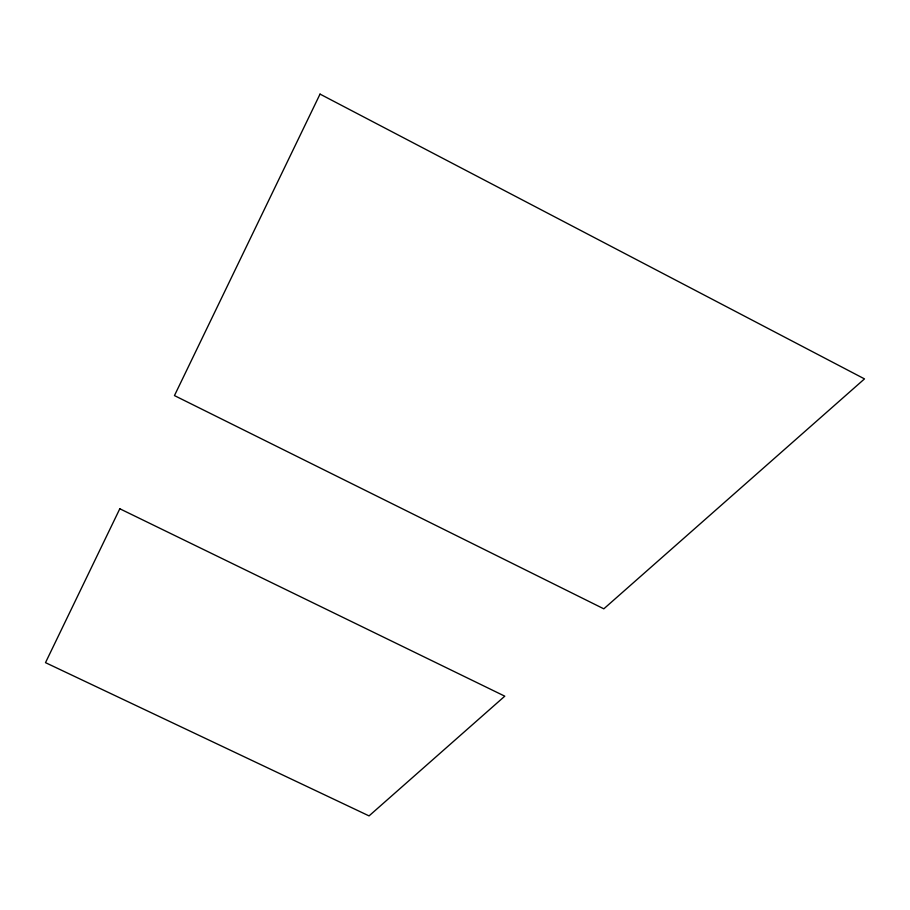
<?xml version="1.0" encoding="UTF-8"?>
<svg xmlns="http://www.w3.org/2000/svg" width="910" height="910" viewBox="0 0 910 910"><rect width="100%" height="100%" fill="white"/><g stroke="black" fill="none" stroke-linecap="round" stroke-linejoin="round"><path stroke-width="1.36" d="M119.813 508.758L45.5 662.651L369.05 815.895L504.788 696.173L119.813 508.758M320.036 94.105L174.458 395.588L603.819 608.824L864.5 378.89L320.036 94.105"/></g></svg>
